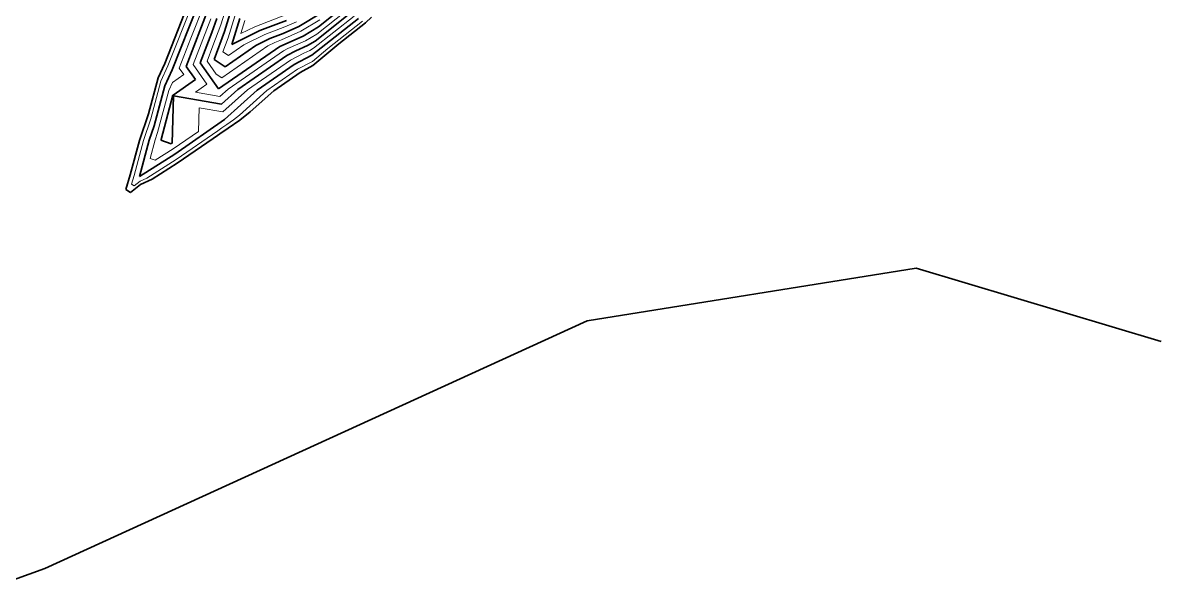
# Model space of a CAD drawing. Header units: millimetres. Extents: x -859836 to 307983, y -308065 to 649894.
# Drawn here: x 163815 to 307983, y -307054 to -236032 of the extents above; entities that cross this region are included whole.
import ezdxf

# ---------------------------------------------------------------- set-up
doc = ezdxf.new("R2010")
doc.units = ezdxf.units.MM
for name, color, linetype, lineweight in [('C-TOPO', 7, 'Continuous', 9), ('C-TOPO-MAJR', 7, 'Continuous', 35), ('C-TOPO-MINR', 7, 'Continuous', 9)]:
    doc.layers.add(name, color=color, linetype=linetype, lineweight=lineweight)

msp = doc.modelspace()

# ---------------------------------------------------------------- linework, layer by layer
at = {"layer": 'C-TOPO', "lineweight": 35}
for p, q in [((181791, -241161), (184732, -233760)), ((207223, -236036), (203841, -238700)), ((207962, -235327), (207223, -236036)), ((203841, -238700), (200556, -241454)), ((180950, -243007), (181791, -241161)), ((200556, -241454), (198930, -242306)), ((179726, -247563), (180950, -243007)), ((198930, -242306), (195589, -244625)), ((195589, -244625), (192620, -247295)), ((178583, -250935), (179726, -247563)), ((192620, -247295), (191283, -248330)), ((189829, -249363), (188782, -250063)), ((191283, -248330), (189829, -249363)), ((187906, -250663), (183385, -253787)), ((188475, -250276), (187906, -250663)), ((188782, -250063), (188475, -250276)), ((177417, -255247), (178583, -250935)), ((183385, -253787), (180190, -255830)), ((176877, -257118), (177417, -255247)), ((178727, -256476), (177474, -257506)), ((180190, -255830), (178727, -256476)), ((177474, -257506), (176877, -257118)), ((235291, -273737), (276969, -267082)), ((276969, -267082), (307983, -276360)), ((166619, -305059), (235291, -273737)), ((161117, -307054), (166619, -305059))]:
    msp.add_line(p, q, dxfattribs=at)
at = {"layer": 'C-TOPO-MAJR'}
for p, q in [((185990, -233807), (182742, -241979)), ((187431, -233958), (184506, -241540)), ((190022, -234942), (189343, -237129)), ((198770, -236506), (201649, -234771)), ((200840, -238347), (205252, -234871)), ((201245, -236559), (204186, -234242)), ((188409, -235486), (187758, -237242)), ((191297, -235484), (190276, -238773)), ((193837, -237022), (197229, -235728)), ((200435, -240135), (206317, -235501)), ((187758, -237242), (186269, -241102)), ((189343, -237129), (188032, -240664)), ((190276, -238773), (193837, -237022)), ((195102, -238017), (196798, -237370)), ((196367, -239011), (199325, -237715)), ((196798, -237370), (198770, -236506)), ((199325, -237715), (201245, -236559)), ((188597, -244405), (196367, -239011)), ((189436, -241589), (193321, -238892)), ((193321, -238892), (195102, -238017)), ((198401, -239573), (199880, -238925)), ((199880, -238925), (200840, -238347)), ((188032, -240664), (189436, -241589)), ((191050, -244482), (197266, -240167)), ((197266, -240167), (198401, -239573)), ((198165, -241324), (200435, -240135)), ((182742, -241979), (181813, -244018)), ((184506, -241540), (185670, -243192)), ((186269, -241102), (188597, -244405)), ((193503, -244560), (198165, -241324)), ((185670, -243192), (182840, -245183)), ((181813, -244018), (180462, -249049)), ((188979, -246345), (191050, -244482)), ((189361, -248285), (193503, -244560)), ((182829, -245207), (181328, -250797)), ((182735, -251248), (182919, -245258)), ((182840, -245183), (182829, -245207)), ((182919, -245258), (188979, -246345)), ((180462, -249049), (179841, -250881)), ((183052, -252644), (189361, -248285)), ((181320, -250818), (181306, -250873)), ((181328, -250797), (181320, -250818)), ((179841, -250881), (178593, -255495)), ((181306, -250873), (182608, -251334)), ((182608, -251334), (182660, -251300)), ((182660, -251300), (182735, -251248)), ((178593, -255495), (183052, -252644))]:
    msp.add_line(p, q, dxfattribs=at)
at = {"layer": 'C-TOPO-MINR'}
for p, q in [((185250, -233780), (182183, -241497)), ((186730, -233834), (185087, -237969)), ((189385, -234670), (188876, -236308)), ((193205, -236525), (197444, -234907)), ((201042, -237453), (204719, -234556)), ((187621, -235532), (185387, -241321)), ((188876, -236308), (187895, -238953)), ((190660, -235213), (189809, -237951)), ((191935, -235756), (191424, -237400)), ((197013, -236549), (198492, -235901)), ((199047, -237111), (201447, -235665)), ((200637, -239241), (205784, -235186)), ((202439, -239291), (206850, -235816)), ((191424, -237400), (193205, -236525)), ((191799, -238832), (194470, -237519)), ((194470, -237519), (197013, -236549)), ((196582, -238190), (199047, -237111)), ((199602, -238320), (201042, -237453)), ((185087, -237969), (183624, -241760)), ((187895, -238953), (187151, -240883)), ((189017, -242997), (194844, -238952)), ((189809, -237951), (189154, -239718)), ((189856, -240181), (191799, -238832)), ((194844, -238952), (195734, -238514)), ((195734, -238514), (196582, -238190)), ((196816, -239589), (197384, -239292)), ((197384, -239292), (199602, -238320)), ((200158, -239530), (200637, -239241)), ((200506, -240911), (202439, -239291)), ((189154, -239718), (189856, -240181)), ((189823, -244444), (196816, -239589)), ((192277, -244521), (197716, -240745)), ((197716, -240745), (199418, -239854)), ((199418, -239854), (200158, -239530)), ((182183, -241497), (181305, -243423)), ((183624, -241760), (184206, -242585)), ((185387, -241321), (187133, -243798)), ((187151, -240883), (188315, -242534)), ((194730, -244598), (198615, -241902)), ((198615, -241902), (200506, -240911)), ((181305, -243423), (180029, -248175)), ((182791, -243581), (182321, -244612)), ((184206, -242585), (182791, -243581)), ((188315, -242534), (189017, -242997)), ((182321, -244612), (180895, -249923)), ((187133, -243798), (185684, -244818)), ((185684, -244818), (188788, -245375)), ((188788, -245375), (189823, -244444)), ((189170, -247315), (192277, -244521)), ((191278, -247703), (194730, -244598)), ((186048, -249767), (186140, -246771)), ((186140, -246771), (189170, -247315)), ((190491, -248311), (191278, -247703)), ((180029, -248175), (179101, -250913)), ((188840, -249456), (189020, -249331)), ((189020, -249331), (189636, -248919)), ((189636, -248919), (190491, -248311)), ((180581, -250850), (179949, -253184)), ((180895, -249923), (180581, -250850)), ((182856, -251972), (186048, -249767)), ((183248, -253317), (188505, -249684)), ((188505, -249684), (188840, -249456)), ((179101, -250913), (177901, -255350)), ((180600, -253415), (182856, -251972)), ((179532, -255692), (183248, -253317)), ((179949, -253184), (180600, -253415)), ((177901, -255350), (177583, -256450)), ((177583, -256450), (177935, -256678)), ((177935, -256678), (178672, -256073)), ((178672, -256073), (179532, -255692))]:
    msp.add_line(p, q, dxfattribs=at)

doc.saveas('drawing.dxf')
